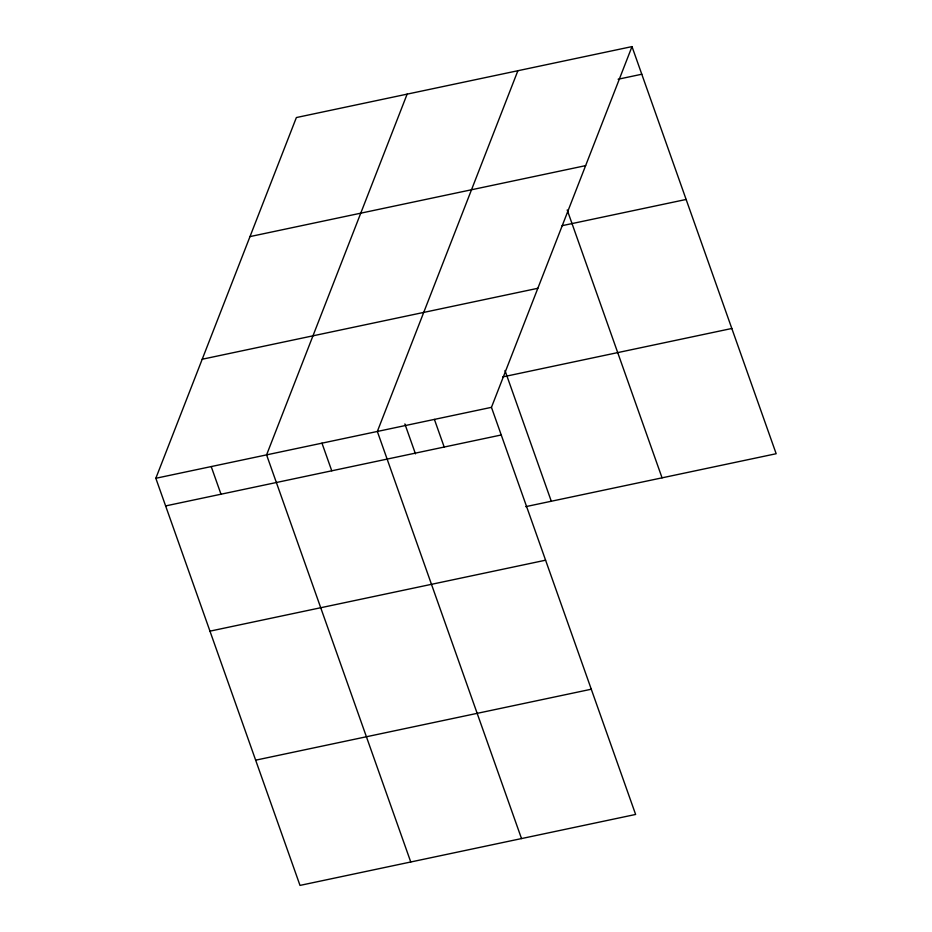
<?xml version="1.0" encoding="UTF-8"?>
<svg xmlns="http://www.w3.org/2000/svg" width="932" height="932" viewBox="0 0 932 932"><rect width="100%" height="100%" fill="white"/><g stroke="black" fill="none" stroke-linecap="round" stroke-linejoin="round"><path stroke-width="1.4" d="M632.001 46.6L491.455 407.342L635.624 814.452L299.999 885.4L155.83 478.279L296.376 117.549L632.001 46.6L776.17 453.721L525.741 506.647M407.133 94.132L266.587 454.874L410.756 861.984M517.889 70.716L377.344 431.458L521.512 838.579M618.126 79.232L641.787 74.234M249.997 236.588L585.622 165.64M562.078 225.684L686.127 199.46M202.209 359.239L537.834 288.291M502.697 376.924L731.818 328.483M155.83 478.279L491.455 407.342M165.616 505.925L501.241 434.976M209.968 631.15L545.593 560.202M255.659 760.174L591.272 689.226M567.204 209.968L662.058 477.836M505.004 370.528L551.301 501.253M434.405 419.4L444.191 447.034M404.872 423.932L415.474 453.872M321.971 443.166L331.757 470.8M211.215 466.583L221 494.216"/></g></svg>
